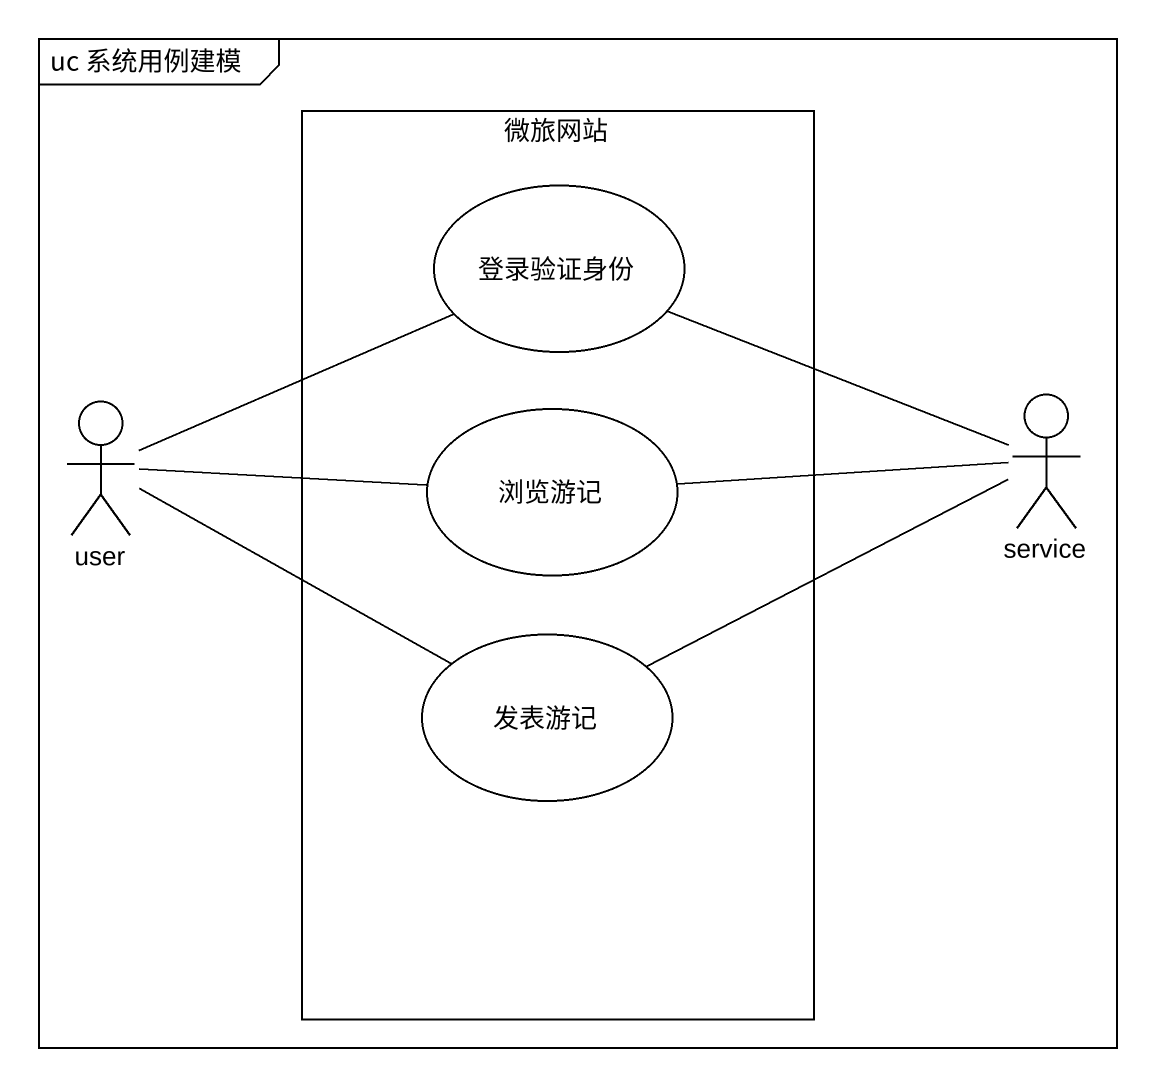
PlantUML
@startuml
mainframe uc 系统用例建模
rectangle 微旅网站 {
  usecase 登录验证身份
  usecase 浏览游记
  usecase 发表游记
}
actor user
actor service
登录验证身份 -right- service
user -right- 登录验证身份
user -right- 浏览游记
user -right- 发表游记
浏览游记 -right- service
发表游记 -right- service
@enduml
